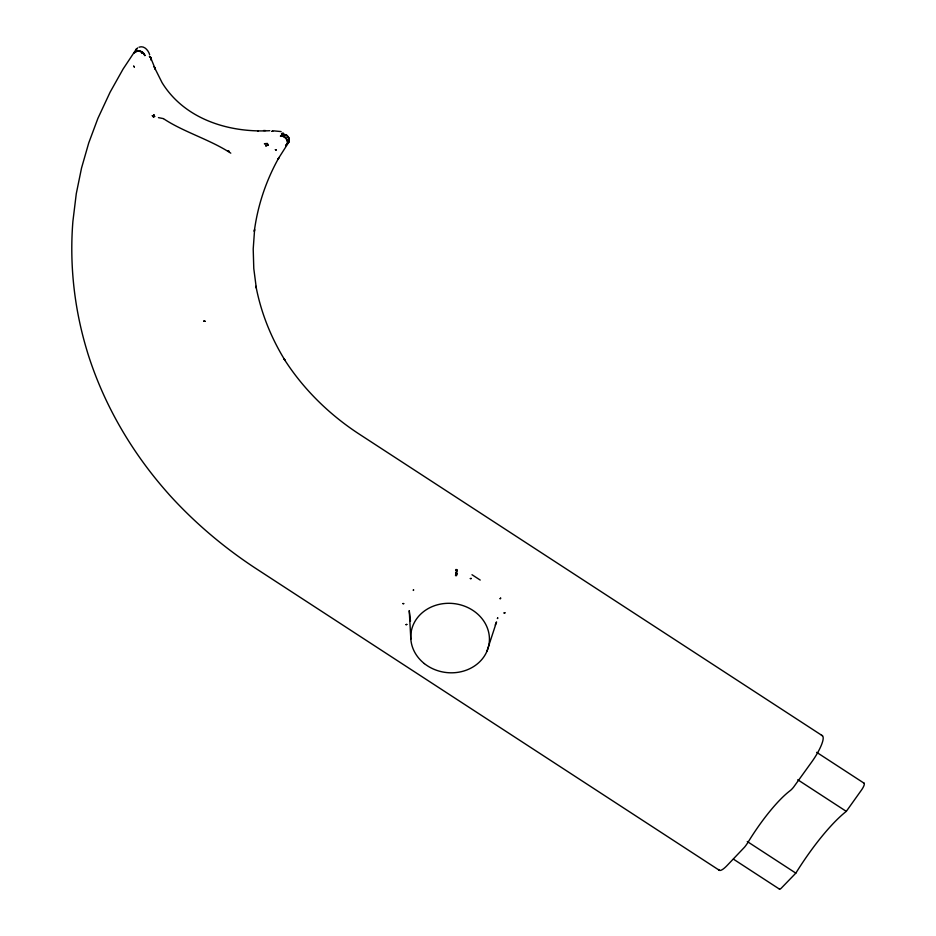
<?xml version="1.0" encoding="UTF-8"?>
<svg xmlns="http://www.w3.org/2000/svg" width="936" height="936" viewBox="0 0 936 936"><rect width="100%" height="100%" fill="white"/><g stroke="black" fill="none" stroke-linecap="round" stroke-linejoin="round"><path stroke-width="1.4" d="M151.187 58.453L150.719 57.424L151.339 60.079L150.368 56.979L154.557 67.228M457.107 570.433L456.101 569.439L457.142 570.012L456.043 570.199L457.049 570.937L455.972 570.983L457.025 571.194L457.107 570.433L456.043 570.199M289.166 141.008L288.393 142.752L289.084 138.352L286.954 135.392L284.333 134.328L281.514 134.655M456.803 573.394L455.832 572.516L456.78 573.616L455.61 574.54L456.557 575.663L455.469 575.558L456.616 575.078L456.803 573.394L455.762 573.241L456.873 572.692M230.782 153.165C210.132 139.581 183.362 131.964 163.519 118.685M155.317 69.463L154.627 67.544M287.165 144.413C289.119 140.096 283.959 135.556 280.578 135.942C284.93 135.088 289.458 140.365 287.165 144.413C289.013 140.002 284.474 134.948 280.402 136.106M134.421 52.732C137.171 49.14 144.039 51.234 144.858 55.575C144.004 52.065 137.545 49.304 134.421 52.732C136.82 49.854 142.939 50.415 144.858 55.575M486.919 651.327L496.536 621.937L495.238 625.014M289.025 138.505L286.896 135.544L283.351 134.374L286.147 134.901L288.276 136.714L289.271 139.23L288.452 142.611L288.885 141.839M289.271 139.23L289.236 140.283M135.825 49.678L136.399 49L123.072 69.065L110.109 92.184L97.929 118.31L88.744 142.916L81.526 168.071L76.284 193.67L72.891 221.422C69.369 265.157 74.412 309.395 87.2 351.351L87.68 353.001C103.978 405.019 132.105 452.954 168.304 493.611L169.147 494.594C194.489 522.592 223.482 547.15 255.001 567.918L719.257 870.246M287.914 143.571L278.121 158.968L279.01 157.47C266.163 180.285 257.681 205.429 254.299 231.403L254.604 229.566L253.211 249.011L253.785 268.55L256.312 288.031L255.961 286.276C260.957 312.589 271.042 337.756 285.117 360.512L284.099 359.003C303.077 388.814 328.735 414.04 358.207 433.438L822.463 735.778M779.325 888.638A5.686 1.299 -56.9 0 0 781.431 888.007L795.834 873.136A85.352 19.516 -56.9 0 1 846.296 811.372L861.529 789.984A5.686 1.299 -56.9 0 0 864.302 784.263A11.361 2.597 -56.9 0 0 863.6 782.987M281.514 133.567L283.163 132.935M141.734 53.071L142.471 52.685L141.488 52.744M228.326 151.082L228.946 151.632M138.984 47.221C144.074 45.22 148.286 50.228 149.643 54.627M228.115 150.895L228.875 150.895M269.825 130.701C228.887 132.877 184.626 119.258 162.068 82.672L155.259 69.042M265.473 130.572L263.542 130.525M273.862 130.876L281.116 131.578M455.61 574.54L456.663 574.669M455.68 573.92L456.733 574.06M158.465 117.632L163.32 118.603M816.683 752.333L864.01 783.151M797.753 779.758L846.296 811.372M471.99 574.716L480.215 580.063M747.279 841.522L795.834 873.136M733.391 859.119L779.512 889.153M150.158 57.166L149.409 56.265L149.655 56.862M150.368 56.979L151.339 60.079M410.495 621.223L409.243 610.611L410.834 639.194M718.684 869.497A22.721 5.195 -56.9 0 0 726.933 865.683L744.576 847.138A11.361 2.597 -56.9 0 0 748.168 842.037A68.305 15.619 -56.9 0 1 790.148 790.663A11.361 2.597 -56.9 0 0 793.529 787.223L812.097 761.448A22.721 5.195 -56.9 0 0 823.177 738.551A28.408 6.493 -56.9 0 0 821.445 735.357M504.949 612.834L504.083 612.975L504.949 612.834M402.866 603.568L403.72 603.638L402.866 603.568M413.501 589.703L413.431 590.417L413.501 589.703M497.472 618.485L497.695 617.912L497.472 618.485M285.843 145.057L285.597 145.688L285.843 145.057M153.598 117.058L152.334 115.631L153.598 117.058M258.371 130.677L257.692 130.876L258.371 130.677M137.44 48.227L136.808 48.918L137.44 48.227M406.832 624.429L406.048 624.663L406.832 624.429M500.655 598.151L500.14 598.712L500.655 598.151M272.867 131.099L271.943 131.332L272.867 131.099M268.211 144.998L265.824 145.887L268.211 144.998M276.202 150.017L275.395 149.69L276.202 150.017M265.169 143.617L264.385 143.805L267.614 143.559L265.169 143.617M154.639 116.579L153.82 114.73L154.639 116.579M134.351 66.947L133.696 66.187L134.351 66.947M205.078 321.27L203.744 321.13L205.078 321.27M471.288 578.495L470.352 578.577L471.288 578.495M155.06 68.679L154.206 66.69L155.06 68.679M424.359 663.601A39.417 34.679 7.3 0 0 488.732 645.711A39.417 34.679 7.3 0 0 437.194 604.867A39.417 34.679 7.3 0 0 424.359 663.601"/></g></svg>
